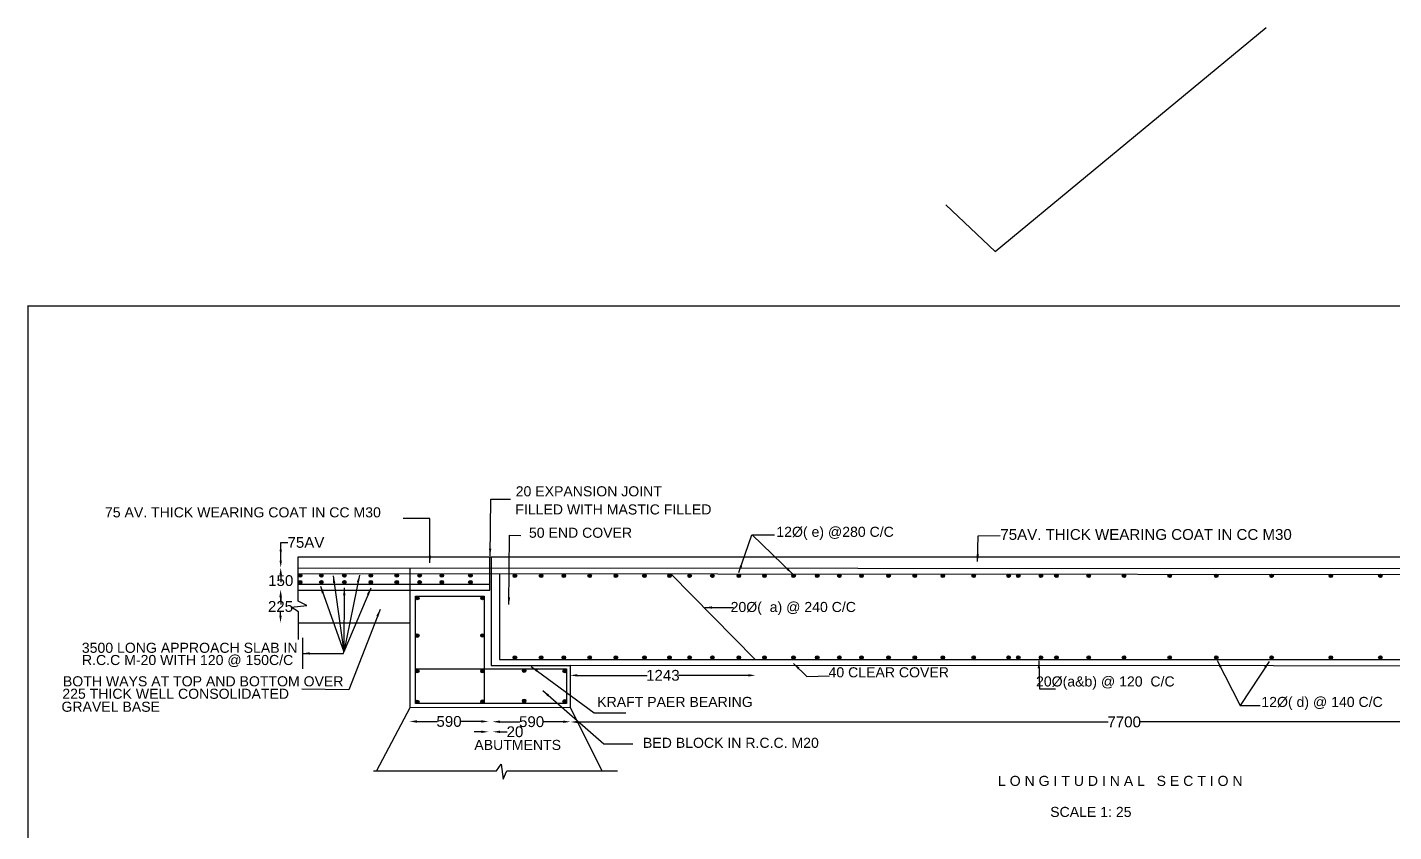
# Model space of a CAD drawing. Header units: inches. Extents: x 123027 to 137943, y -57848 to -45257.
# Drawn here: x 123027 to 132524, y -50845 to -45257 of the extents above; entities that cross this region are included whole.
import ezdxf

# ---------------------------------------------------------------- set-up
doc = ezdxf.new("R2010")
doc.units = ezdxf.units.IN
doc.header["$MEASUREMENT"] = 0
doc.styles.get("Standard").update_dxf_attribs({"font": 'arial.ttf'})
doc.dimstyles.new('ST100', dxfattribs={"dimtxt": 75, "dimasz": 50, "dimexe": 0, "dimexo": 300, "dimgap": 0.09, "dimtad": 0, "dimtih": 1, "dimtoh": 1, "dimdec": 0, "dimzin": 0, "dimdsep": 46, "dimtxsty": 'Standard', "dimcen": 0, "dimse1": 1, "dimse2": 1, "dimadec": 0, "dimazin": 0, "dimtfac": 1, "dimtdec": 0, "dimtofl": 0, "dimtmove": 0, "dimatfit": 3, "dimfxl": 2000, "dimtolj": 1, "dimtzin": 0, "dimarcsym": 0})

# ---------------------------------------------------------------- blocks, each defined once
blk = doc.blocks.new('*D7')
at = {"color": 0, "lineweight": -2, "transparency": 16777216}
for p, q in [((124788.1, -48961.4), (124788.1, -48911.4)), ((124788.1, -49217.3), (124788.1, -49267.3))]:
    blk.add_line(p, q, dxfattribs=at)
at = {"color": 0, "transparency": 16777216}
for points in [[(124779.8, -48961.4), (124796.4, -48961.4), (124788.1, -49011.4)], [(124779.8, -49217.3), (124796.4, -49217.3), (124788.1, -49167.3)]]:
    blk.add_solid(points, dxfattribs=at)
at = {"layer": 'Defpoints', "color": 0, "transparency": 16777216}
for p in [(124909.9, -49011.4), (124788.1, -49167.3), (124909.9, -49167.3)]:
    blk.add_point(p, dxfattribs=at)
at = {"color": 0, "transparency": 16777216, "insert": (124788.1, -49101.3), "char_height": 75, "attachment_point": 5}
blk.add_mtext('\\A1;150', dxfattribs=at)
blk = doc.blocks.new('*D8')
at = {"color": 0, "lineweight": -2, "transparency": 16777216}
for p, q in [((124788.1, -48886.1), (124788.1, -48836.1)), ((124788.1, -48836.1), (124838.1, -48836.1)), ((124788.1, -49061.4), (124788.1, -49111.4))]:
    blk.add_line(p, q, dxfattribs=at)
at = {"color": 0, "transparency": 16777216}
for points in [[(124779.8, -48886.1), (124796.4, -48886.1), (124788.1, -48936.1)], [(124779.8, -49061.4), (124796.4, -49061.4), (124788.1, -49011.4)]]:
    blk.add_solid(points, dxfattribs=at)
at = {"layer": 'Defpoints', "color": 0, "transparency": 16777216}
for p in [(124788.1, -48936.1), (124909.9, -48936.1), (124909.9, -49011.4)]:
    blk.add_point(p, dxfattribs=at)
at = {"color": 0, "transparency": 16777216, "insert": (124963.4, -48836.1), "char_height": 75, "attachment_point": 5}
blk.add_mtext('\\A1;75AV', dxfattribs=at)
blk = doc.blocks.new('*D9')
at = {"color": 0, "lineweight": -2, "transparency": 16777216}
for p, q in [((124786.7, -49217.3), (124786.7, -49242.7)), ((124786.7, -49344.9), (124786.7, -49319.5))]:
    blk.add_line(p, q, dxfattribs=at)
at = {"color": 0, "transparency": 16777216}
for points in [[(124778.4, -49217.3), (124795.1, -49217.3), (124786.7, -49167.3)], [(124778.4, -49344.9), (124795.1, -49344.9), (124786.7, -49394.9)]]:
    blk.add_solid(points, dxfattribs=at)
at = {"layer": 'Defpoints', "color": 0, "transparency": 16777216}
for p in [(124786.7, -49167.3), (124909.9, -49167.3), (124910.9, -49394.9)]:
    blk.add_point(p, dxfattribs=at)
at = {"color": 0, "transparency": 16777216, "insert": (124786.7, -49281.1), "char_height": 75, "attachment_point": 5}
blk.add_mtext('\\A1;225', dxfattribs=at)
blk = doc.blocks.new('*D10')
at = {"color": 0, "lineweight": -2, "transparency": 16777216}
for p, q in [((125734.2, -50079.8), (125875.1, -50079.8)), ((126181.6, -50079.8), (126040.7, -50079.8))]:
    blk.add_line(p, q, dxfattribs=at)
at = {"color": 0, "transparency": 16777216}
for points in [[(125734.2, -50071.4), (125734.2, -50088.1), (125684.2, -50079.8)], [(126181.6, -50071.4), (126181.6, -50088.1), (126231.6, -50079.8)]]:
    blk.add_solid(points, dxfattribs=at)
at = {"layer": 'Defpoints', "color": 0, "transparency": 16777216}
for p in [(125684.2, -50081.7), (126231.6, -50079.8), (126231.6, -50081.7)]:
    blk.add_point(p, dxfattribs=at)
at = {"color": 0, "transparency": 16777216, "insert": (125957.9, -50079.8), "char_height": 75, "attachment_point": 5}
blk.add_mtext('\\A1;590', dxfattribs=at)
blk = doc.blocks.new('*D11')
at = {"color": 0, "lineweight": -2, "transparency": 16777216}
for p, q in [((126182.9, -50151.6), (126132.9, -50151.6)), ((126312.1, -50151.6), (126362.1, -50151.6))]:
    blk.add_line(p, q, dxfattribs=at)
at = {"color": 0, "transparency": 16777216}
for points in [[(126182.9, -50143.2), (126182.9, -50159.9), (126232.9, -50151.6)], [(126312.1, -50143.2), (126312.1, -50159.9), (126262.1, -50151.6)]]:
    blk.add_solid(points, dxfattribs=at)
at = {"layer": 'Defpoints', "color": 0, "transparency": 16777216}
for p in [(126232.9, -50150.6), (126262.1, -50150.6), (126262.1, -50151.6)]:
    blk.add_point(p, dxfattribs=at)
at = {"color": 0, "transparency": 16777216, "insert": (126416.4, -50151.6), "char_height": 75, "attachment_point": 5}
blk.add_mtext('\\A1;20', dxfattribs=at)
blk = doc.blocks.new('*D12')
at = {"color": 0, "lineweight": -2, "transparency": 16777216}
for p, q in [((126311.1, -50081.7), (126449.1, -50081.7)), ((126752.6, -50081.7), (126614.7, -50081.7))]:
    blk.add_line(p, q, dxfattribs=at)
at = {"color": 0, "transparency": 16777216}
for points in [[(126311.1, -50073.4), (126311.1, -50090), (126261.1, -50081.7)], [(126752.6, -50073.4), (126752.6, -50090), (126802.6, -50081.7)]]:
    blk.add_solid(points, dxfattribs=at)
at = {"layer": 'Defpoints', "color": 0, "transparency": 16777216}
for p in [(126261.1, -50080.9), (126802.6, -50080.9), (126802.6, -50081.7)]:
    blk.add_point(p, dxfattribs=at)
at = {"color": 0, "transparency": 16777216, "insert": (126531.9, -50081.7), "char_height": 75, "attachment_point": 5}
blk.add_mtext('\\A1;590', dxfattribs=at)
blk = doc.blocks.new('*D13')
at = {"color": 0, "lineweight": -2, "transparency": 16777216}
for p, q in [((126852.6, -50083.2), (130539.3, -50083.2)), ((134449.2, -50083.2), (130762.6, -50083.2))]:
    blk.add_line(p, q, dxfattribs=at)
at = {"color": 0, "transparency": 16777216}
for points in [[(126852.6, -50074.9), (126852.6, -50091.5), (126802.6, -50083.2)], [(134449.2, -50074.9), (134449.2, -50091.5), (134499.2, -50083.2)]]:
    blk.add_solid(points, dxfattribs=at)
at = {"layer": 'Defpoints', "color": 0, "transparency": 16777216}
for p in [(126802.6, -50081.7), (134499.2, -50081.7), (134499.2, -50083.2)]:
    blk.add_point(p, dxfattribs=at)
at = {"color": 0, "transparency": 16777216, "insert": (130650.9, -50083.2), "char_height": 75, "attachment_point": 5}
blk.add_mtext('\\A1;7700', dxfattribs=at)
blk = doc.blocks.new('*D19')
at = {"color": 0, "lineweight": -2, "transparency": 16777216}
for p, q in [((126850.1, -49759.4), (127335.8, -49759.4)), ((128038.5, -49759.4), (127552.9, -49759.4))]:
    blk.add_line(p, q, dxfattribs=at)
at = {"color": 0, "transparency": 16777216}
for points in [[(126850.1, -49751.1), (126850.1, -49767.8), (126800.1, -49759.4)], [(128038.5, -49751.1), (128038.5, -49767.8), (128088.5, -49759.4)]]:
    blk.add_solid(points, dxfattribs=at)
at = {"layer": 'Defpoints', "color": 0, "transparency": 16777216}
for p in [(126800.1, -49763.8), (128088.5, -49759.4), (128088.5, -49763.8)]:
    blk.add_point(p, dxfattribs=at)
at = {"color": 0, "transparency": 16777216, "insert": (127444.3, -49759.4), "char_height": 75, "attachment_point": 5}
blk.add_mtext('\\A1;1243', dxfattribs=at)

msp = doc.modelspace()

# ---------------------------------------------------------------- hatches: boundary and pattern name
h = msp.add_hatch(color=256)
edge = h.paths.add_edge_path()
edge.add_arc((124922.7, -49065.5), 12.5, 0, 360)
h = msp.add_hatch(color=256)
edge = h.paths.add_edge_path()
edge.add_arc((124922.7, -49112), 12.5, 0, 360)
h = msp.add_hatch(color=256)
edge = h.paths.add_edge_path()
edge.add_arc((125070.5, -49065.5), 12.5, 0, 360)
h = msp.add_hatch(color=256)
edge = h.paths.add_edge_path()
edge.add_arc((125070.5, -49112), 12.5, 0, 360)
h = msp.add_hatch(color=256)
edge = h.paths.add_edge_path()
edge.add_arc((125230.4, -49065.5), 12.5, 0, 360)
h = msp.add_hatch(color=256)
edge = h.paths.add_edge_path()
edge.add_arc((125230.4, -49112), 12.5, 0, 360)
h = msp.add_hatch(color=256)
edge = h.paths.add_edge_path()
edge.add_arc((125414.6, -49065.5), 12.5, 0, 360)
h = msp.add_hatch(color=256)
edge = h.paths.add_edge_path()
edge.add_arc((125414.6, -49112), 12.5, 0, 360)
h = msp.add_hatch(color=256)
edge = h.paths.add_edge_path()
edge.add_arc((125594.7, -49065.5), 12.5, 0, 360)
h = msp.add_hatch(color=256)
edge = h.paths.add_edge_path()
edge.add_arc((125594.7, -49112), 12.5, 0, 360)
h = msp.add_hatch(color=256)
edge = h.paths.add_edge_path()
edge.add_arc((125753.7, -49065.5), 12.5, 0, 360)
h = msp.add_hatch(color=256)
edge = h.paths.add_edge_path()
edge.add_arc((125753.7, -49112), 12.5, 0, 360)
h = msp.add_hatch(color=256)
edge = h.paths.add_edge_path()
edge.add_arc((125907.9, -49065.5), 12.5, 0, 360)
h = msp.add_hatch(color=256)
edge = h.paths.add_edge_path()
edge.add_arc((125907.9, -49112), 12.5, 0, 360)
h = msp.add_hatch(color=256)
edge = h.paths.add_edge_path()
edge.add_arc((126106.9, -49065.5), 12.5, 0, 360)
h = msp.add_hatch(color=256)
edge = h.paths.add_edge_path()
edge.add_arc((126106.9, -49112), 12.5, 0, 360)
h = msp.add_hatch(color=256)
edge = h.paths.add_edge_path()
edge.add_arc((126415.7, -49067.7), 12.5, 0, 360)
h = msp.add_hatch(color=256)
edge = h.paths.add_edge_path()
edge.add_arc((126597.9, -49067.7), 12.5, 0, 360)
h = msp.add_hatch(color=256)
edge = h.paths.add_edge_path()
edge.add_arc((126755.7, -49067.7), 12.5, 0, 360)
h = msp.add_hatch(color=256)
edge = h.paths.add_edge_path()
edge.add_arc((126935.8, -49067.7), 12.5, 0, 360)
h = msp.add_hatch(color=256)
edge = h.paths.add_edge_path()
edge.add_arc((127118, -49067.7), 12.5, 0, 360)
h = msp.add_hatch(color=256)
edge = h.paths.add_edge_path()
edge.add_arc((127316.3, -49067.7), 12.5, 0, 360)
h = msp.add_hatch(color=256)
edge = h.paths.add_edge_path()
edge.add_arc((127490.3, -49067.7), 12.5, 0, 360)
h = msp.add_hatch(color=256)
edge = h.paths.add_edge_path()
edge.add_arc((127630.5, -49067.7), 12.5, 0, 360)
h = msp.add_hatch(color=256)
edge = h.paths.add_edge_path()
edge.add_arc((127788.3, -49067.7), 12.5, 0, 360)
h = msp.add_hatch(color=256)
edge = h.paths.add_edge_path()
edge.add_arc((127972.5, -49067.7), 12.5, 0, 360)
h = msp.add_hatch(color=256)
edge = h.paths.add_edge_path()
edge.add_arc((128150.6, -49067.7), 12.5, 0, 360)
h = msp.add_hatch(color=256)
edge = h.paths.add_edge_path()
edge.add_arc((128353, -49067.7), 12.5, 0, 360)
h = msp.add_hatch(color=256)
edge = h.paths.add_edge_path()
edge.add_arc((128517.3, -49067.7), 12.5, 0, 360)
h = msp.add_hatch(color=256)
edge = h.paths.add_edge_path()
edge.add_arc((128671.2, -49067.7), 12.5, 0, 360)
h = msp.add_hatch(color=256)
edge = h.paths.add_edge_path()
edge.add_arc((128825, -49067.7), 12.5, 0, 360)
h = msp.add_hatch(color=256)
edge = h.paths.add_edge_path()
edge.add_arc((129013.2, -49067.7), 12.5, 0, 360)
h = msp.add_hatch(color=256)
edge = h.paths.add_edge_path()
edge.add_arc((129195.3, -49067.7), 12.5, 0, 360)
h = msp.add_hatch(color=256)
edge = h.paths.add_edge_path()
edge.add_arc((129390.6, -49067.7), 12.5, 0, 360)
h = msp.add_hatch(color=256)
edge = h.paths.add_edge_path()
edge.add_arc((129605.1, -49067.7), 12.5, 0, 360)
h = msp.add_hatch(color=256)
edge = h.paths.add_edge_path()
edge.add_arc((129848, -49067.7), 12.5, 0, 360)
h = msp.add_hatch(color=256)
edge = h.paths.add_edge_path()
edge.add_arc((129914.8, -49067.7), 12.5, 0, 360)
h = msp.add_hatch(color=256)
edge = h.paths.add_edge_path()
edge.add_arc((130072.6, -49067.7), 12.5, 0, 360)
h = msp.add_hatch(color=256)
edge = h.paths.add_edge_path()
edge.add_arc((130179.9, -49067.7), 12.5, 0, 360)
h = msp.add_hatch(color=256)
edge = h.paths.add_edge_path()
edge.add_arc((130404.5, -49067.7), 12.5, 0, 360)
h = msp.add_hatch(color=256)
edge = h.paths.add_edge_path()
edge.add_arc((130649.8, -49067.7), 12.5, 0, 360)
h = msp.add_hatch(color=256)
edge = h.paths.add_edge_path()
edge.add_arc((130967.5, -49067.7), 12.5, 0, 360)
h = msp.add_hatch(color=256)
edge = h.paths.add_edge_path()
edge.add_arc((131291.3, -49067.7), 12.5, 0, 360)
h = msp.add_hatch(color=256)
edge = h.paths.add_edge_path()
edge.add_arc((131675.9, -49067.7), 12.5, 0, 360)
h = msp.add_hatch(color=256)
edge = h.paths.add_edge_path()
edge.add_arc((132087.6, -49067.7), 12.5, 0, 360)
h = msp.add_hatch(color=256)
edge = h.paths.add_edge_path()
edge.add_arc((132431.7, -49067.7), 12.5, 0, 360)
h = msp.add_hatch(color=256)
edge = h.paths.add_edge_path()
edge.add_arc((125737.6, -49222.2), 12.5, 0, 360)
h = msp.add_hatch(color=256)
edge = h.paths.add_edge_path()
edge.add_arc((126190.4, -49221.9), 12.5, 0, 360)
h = msp.add_hatch(color=256)
edge = h.paths.add_edge_path()
edge.add_arc((125737.6, -49482.7), 12.5, 0, 360)
h = msp.add_hatch(color=256)
edge = h.paths.add_edge_path()
edge.add_arc((126190.4, -49482.5), 12.5, 0, 360)
h = msp.add_hatch(color=256)
edge = h.paths.add_edge_path()
edge.add_arc((126415.7, -49635.3), 12.5, 0, 360)
h = msp.add_hatch(color=256)
edge = h.paths.add_edge_path()
edge.add_arc((126597.9, -49635.3), 12.5, 0, 360)
h = msp.add_hatch(color=256)
edge = h.paths.add_edge_path()
edge.add_arc((126755.7, -49635.3), 12.5, 0, 360)
h = msp.add_hatch(color=256)
edge = h.paths.add_edge_path()
edge.add_arc((126935.8, -49635.3), 12.5, 0, 360)
h = msp.add_hatch(color=256)
edge = h.paths.add_edge_path()
edge.add_arc((127118, -49635.3), 12.5, 0, 360)
h = msp.add_hatch(color=256)
edge = h.paths.add_edge_path()
edge.add_arc((127316.3, -49635.3), 12.5, 0, 360)
h = msp.add_hatch(color=256)
edge = h.paths.add_edge_path()
edge.add_arc((127490.3, -49635.3), 12.5, 0, 360)
h = msp.add_hatch(color=256)
edge = h.paths.add_edge_path()
edge.add_arc((127630.5, -49635.3), 12.5, 0, 360)
h = msp.add_hatch(color=256)
edge = h.paths.add_edge_path()
edge.add_arc((127788.3, -49635.3), 12.5, 0, 360)
h = msp.add_hatch(color=256)
edge = h.paths.add_edge_path()
edge.add_arc((127972.5, -49635.3), 12.5, 0, 360)
h = msp.add_hatch(color=256)
edge = h.paths.add_edge_path()
edge.add_arc((128150.6, -49635.3), 12.5, 0, 360)
h = msp.add_hatch(color=256)
edge = h.paths.add_edge_path()
edge.add_arc((128353, -49635.3), 12.5, 0, 360)
h = msp.add_hatch(color=256)
edge = h.paths.add_edge_path()
edge.add_arc((128517.3, -49635.3), 12.5, 0, 360)
h = msp.add_hatch(color=256)
edge = h.paths.add_edge_path()
edge.add_arc((128671.2, -49635.3), 12.5, 0, 360)
h = msp.add_hatch(color=256)
edge = h.paths.add_edge_path()
edge.add_arc((128825, -49635.3), 12.5, 0, 360)
h = msp.add_hatch(color=256)
edge = h.paths.add_edge_path()
edge.add_arc((129013.2, -49635.3), 12.5, 0, 360)
h = msp.add_hatch(color=256)
edge = h.paths.add_edge_path()
edge.add_arc((129195.3, -49635.3), 12.5, 0, 360)
h = msp.add_hatch(color=256)
edge = h.paths.add_edge_path()
edge.add_arc((129390.6, -49635.3), 12.5, 0, 360)
h = msp.add_hatch(color=256)
edge = h.paths.add_edge_path()
edge.add_arc((129605.1, -49635.3), 12.5, 0, 360)
h = msp.add_hatch(color=256)
edge = h.paths.add_edge_path()
edge.add_arc((129848, -49635.3), 12.5, 0, 360)
h = msp.add_hatch(color=256)
edge = h.paths.add_edge_path()
edge.add_arc((129914.8, -49635.3), 12.5, 0, 360)
h = msp.add_hatch(color=256)
edge = h.paths.add_edge_path()
edge.add_arc((130072.6, -49635.3), 12.5, 0, 360)
h = msp.add_hatch(color=256)
edge = h.paths.add_edge_path()
edge.add_arc((130179.9, -49635.3), 12.5, 0, 360)
h = msp.add_hatch(color=256)
edge = h.paths.add_edge_path()
edge.add_arc((130404.5, -49635.3), 12.5, 0, 360)
h = msp.add_hatch(color=256)
edge = h.paths.add_edge_path()
edge.add_arc((130649.8, -49635.3), 12.5, 0, 360)
h = msp.add_hatch(color=256)
edge = h.paths.add_edge_path()
edge.add_arc((130967.5, -49635.3), 12.5, 0, 360)
h = msp.add_hatch(color=256)
edge = h.paths.add_edge_path()
edge.add_arc((131291.3, -49635.3), 12.5, 0, 360)
h = msp.add_hatch(color=256)
edge = h.paths.add_edge_path()
edge.add_arc((131675.9, -49635.3), 12.5, 0, 360)
h = msp.add_hatch(color=256)
edge = h.paths.add_edge_path()
edge.add_arc((132087.6, -49635.3), 12.5, 0, 360)
h = msp.add_hatch(color=256)
edge = h.paths.add_edge_path()
edge.add_arc((132431.7, -49635.3), 12.5, 0, 360)
h = msp.add_hatch(color=256)
edge = h.paths.add_edge_path()
edge.add_arc((125737.6, -49730), 12.5, 0, 360)
h = msp.add_hatch(color=256)
edge = h.paths.add_edge_path()
edge.add_arc((126190.4, -49729.7), 12.5, 0, 360)
h = msp.add_hatch(color=256)
edge = h.paths.add_edge_path()
edge.add_arc((126480.1, -49726.3), 12.5, 0, 360)
h = msp.add_hatch(color=256)
edge = h.paths.add_edge_path()
edge.add_arc((126761.8, -49729.7), 12.5, 0, 360)
h = msp.add_hatch(color=256)
edge = h.paths.add_edge_path()
edge.add_arc((125737.6, -49943.3), 12.5, 0, 360)
h = msp.add_hatch(color=256)
edge = h.paths.add_edge_path()
edge.add_arc((126190.4, -49943), 12.5, 0, 360)
h = msp.add_hatch(color=256)
edge = h.paths.add_edge_path()
edge.add_arc((126480.1, -49937), 12.5, 0, 360)
h = msp.add_hatch(color=256)
edge = h.paths.add_edge_path()
edge.add_arc((126761.8, -49940.4), 12.5, 0, 360)

# ---------------------------------------------------------------- linework, layer by layer
for points in [[(129411.9, -46488.8), (129754.5, -46814), (131638.8, -45256.5)], [(124910.9, -49510), (124910.9, -49318.9), (124861.1, -49286.1), (124969.8, -49273.5), (124909.9, -49242.9), (124909.9, -48936.1)], [(124909.9, -48936.1), (136579.6, -48936.1)], [(124909.9, -49124.7), (126241.8, -49124.7), (126241.8, -48936.1)], [(126251.6, -48936.1), (126251.6, -49691.8), (126800.1, -49691.8), (126800.1, -49982.5), (125685.4, -49985.7)], [(124909.9, -49011.4), (136579.6, -49018.4)], [(124909.9, -49052.7), (136579.6, -49060.3)], [(125685.4, -49011.8), (125685.4, -49985.7), (125454.8, -50423.6)], [(126307.7, -49053.6), (126307.7, -49648.6), (136578.4, -49648.6)], [(127498.9, -49054.4), (128085.1, -49648.6)], [(124909.9, -49167.3), (126241.8, -49167.3), (126241.8, -49124.7)], [(124910.9, -49394.9), (125685.4, -49394.9)], [(124938.7, -49499.3), (124938.7, -49714.6)], [(136578.4, -49695.3), (126800.1, -49691.8)], [(126800.1, -49982.5), (127020.3, -50420.6)], [(127034.8, -50235.4), (127234.7, -50235.5)], [(125432.6, -50423.6), (126287.5, -50423.6), (126319.8, -50375.8), (126334.7, -50480.9), (126360.3, -50421.8), (127128.3, -50421.8)]]:
    msp.add_lwpolyline(points)
at = {"const_width": 10}
msp.add_lwpolyline([(123031.7, -47193.1), (137881.3, -47193.1), (137881.3, -57843.2), (123031.7, -57843.2)], close=True, dxfattribs=at)
for points in [[(125725.3, -49208.9), (126203.3, -49208.9), (126203.3, -49955.7), (125725.3, -49955.7)], [(125725.3, -49714.8), (126773.9, -49714.8), (126773.9, -49954.3), (125725.3, -49954.3)]]:
    msp.add_lwpolyline(points, close=True)
for centre in [(124922.7, -49065.5), (124922.7, -49112), (125070.5, -49065.5), (125070.5, -49112), (125230.4, -49065.5), (125230.4, -49112), (125414.6, -49065.5), (125414.6, -49112), (125594.7, -49065.5), (125594.7, -49112), (125753.7, -49065.5), (125753.7, -49112), (125907.9, -49065.5), (125907.9, -49112), (126106.9, -49065.5), (126106.9, -49112), (126415.7, -49067.7), (126597.9, -49067.7), (126755.7, -49067.7), (126935.8, -49067.7), (127118, -49067.7), (127316.3, -49067.7), (127490.3, -49067.7), (127630.5, -49067.7), (127788.3, -49067.7), (127972.5, -49067.7), (128150.6, -49067.7), (128353, -49067.7), (128517.3, -49067.7), (128671.2, -49067.7), (128825, -49067.7), (129013.2, -49067.7), (129195.3, -49067.7), (129390.6, -49067.7), (129605.1, -49067.7), (129848, -49067.7), (129914.8, -49067.7), (130072.6, -49067.7), (130179.9, -49067.7), (130404.5, -49067.7), (130649.8, -49067.7), (130967.5, -49067.7), (131291.3, -49067.7), (131675.9, -49067.7), (132087.6, -49067.7), (132431.7, -49067.7), (125737.6, -49222.2), (126190.4, -49221.9), (125737.6, -49482.7), (126190.4, -49482.5), (126415.7, -49635.3), (126597.9, -49635.3), (126755.7, -49635.3), (126935.8, -49635.3), (127118, -49635.3), (127316.3, -49635.3), (127490.3, -49635.3), (127630.5, -49635.3), (127788.3, -49635.3), (127972.5, -49635.3), (128150.6, -49635.3), (128353, -49635.3), (128517.3, -49635.3), (128671.2, -49635.3), (128825, -49635.3), (129013.2, -49635.3), (129195.3, -49635.3), (129390.6, -49635.3), (129605.1, -49635.3), (129848, -49635.3), (129914.8, -49635.3), (130072.6, -49635.3), (130179.9, -49635.3), (130404.5, -49635.3), (130649.8, -49635.3), (130967.5, -49635.3), (131291.3, -49635.3), (131675.9, -49635.3), (132087.6, -49635.3), (132431.7, -49635.3), (125737.6, -49730), (126190.4, -49729.7), (126480.1, -49726.3), (126761.8, -49729.7), (125737.6, -49943.3), (126190.4, -49943), (126480.1, -49937), (126761.8, -49940.4)]:
    msp.add_circle(centre, 12.5)

# ---------------------------------------------------------------- texts
for s, height, p in [(' 20 EXPANSION JOINT', 70, (126394.3, -48515.4)), ('  75 AV. THICK WEARING COAT IN CC M30', 70, (123511.9, -48661.6)), (' FILLED WITH MASTIC FILLED', 70, (126391.5, -48641.4)), ('  50 END COVER', 70, (126459.1, -48803.4)), (' 12Ø( e) @280 C/C', 70, (128206, -48797)), ('75AV. THICK WEARING COAT IN CC M30', 75, (129790.3, -48817.9)), ('20Ø(  a) @ 240 C/C', 70, (127915.4, -49319.2)), (' 3500 LONG APPROACH SLAB IN ', 70, (123378.3, -49602.8)), (' R.C.C M-20 WITH 120 @ 150C/C', 70, (123379.4, -49687.6)), (' BOTH WAYS AT TOP AND BOTTOM OVER', 70, (123246.9, -49835.6)), (' 40 CLEAR COVER', 70, (128568.7, -49773.1)), ('  20Ø(a&b) @ 120  C/C', 70, (129984, -49836.6)), ('  225 THICK WELL CONSOLIDATED', 70, (123215.6, -49922.2)), ('   GRAVEL BASE', 70, (123182.5, -50012.4)), ('     KRAFT PAER BEARING', 70, (126852.1, -49978.9)), (' 12Ø( d) @ 140 C/C', 70, (131577.3, -49979)), (' ABUTMENTS', 70, (126106.6, -50277.7)), (' BED BLOCK IN R.C.C. M20', 70, (127278.8, -50263)), (' L O N G I T U D I N A L   S E C T I O N', 70, (129746.5, -50527.6)), (' SCALE 1: 25', 70, (130109.5, -50743.2))]:
    msp.add_text(s, height=height).set_placement(p)

# ---------------------------------------------------------------- dimensions: what is measured, and where the dimension line sits
for base, p1, p2, text, picture, middle in [((124788.1, -48936.1), (124909.9, -49011.4), (124909.9, -48936.1), '75AV', '*D8', (124963.4, -48836.1)), ((124786.7, -49167.3), (124910.9, -49394.9), (124909.9, -49167.3), '225', '*D9', (124786.7, -49281.1))]:
    dim = msp.add_linear_dim(base=base, p1=p1, p2=p2, angle=90, text=text, dimstyle='ST100')
    dim.commit()
    dim.dimension.update_dxf_attribs({"geometry": picture, "text_midpoint": middle})
dim = msp.add_linear_dim(base=(124788.1, -49167.3), p1=(124909.9, -49011.4), p2=(124909.9, -49167.3), angle=90, text='150', dimstyle='ST100')
dim.commit()
dim.dimension.update_dxf_attribs({"geometry": '*D7', "text_midpoint": (124788.1, -49101.3), "dimtype": 160})
for base, p1, p2, text, picture, middle in [((128088.5, -49759.4), (126800.1, -49763.8), (128088.5, -49763.8), '1243', '*D19', (127444.3, -49759.4)), ((126231.6, -50079.8), (125684.2, -50081.7), (126231.6, -50081.7), '590', '*D10', (125957.9, -50079.8)), ((126802.6, -50081.7), (126261.1, -50080.9), (126802.6, -50080.9), '590', '*D12', (126531.9, -50081.7)), ((134499.2, -50083.2), (126802.6, -50081.7), (134499.2, -50081.7), '7700', '*D13', (130650.9, -50083.2)), ((126262.1, -50151.6), (126232.9, -50150.6), (126262.1, -50150.6), '20', '*D11', (126416.4, -50151.6))]:
    dim = msp.add_linear_dim(base=base, p1=p1, p2=p2, text=text, dimstyle='ST100')
    dim.commit()
    dim.dimension.update_dxf_attribs({"geometry": picture, "text_midpoint": middle})

# ---------------------------------------------------------------- leaders
for points in [[(126243.2, -48929.8), (126247.5, -48534.2), (126384.4, -48534.2)], [(125825.3, -48977.6), (125825.3, -48670.1), (125638.7, -48670.1)], [(126374.1, -49267.5), (126379.2, -48786), (126457.8, -48787.4)], [(127971.7, -49045.4), (128063.8, -48782.7), (128220.8, -48782)], [(128344.6, -49053.8), (128064.5, -48783.2)], [(129632.1, -48968.6), (129636.7, -48789), (129787.8, -48786.7)], [(125152.7, -49067.3), (125225.8, -49594.8)], [(125334.9, -49064.1), (125225.8, -49594.8)], [(125064.3, -49140.3), (125225.8, -49594.8)], [(125230.1, -49152.3), (125225.8, -49594.8)], [(125413.4, -49153.4), (125225.8, -49594.8)], [(127735.8, -49287.7), (127935.8, -49288.8)], [(125478.3, -49301.9), (125261.8, -49860.2), (124935.1, -49854.8)], [(124938.7, -49607), (125224, -49607), (125225.8, -49594.8)], [(130057, -49659.5), (130061.7, -49852), (130172.7, -49853.9)], [(131297.9, -49656.3), (131457.4, -49968.6), (131595.7, -49969.7)], [(131658.8, -49662.6), (131461, -49962.5), (131457.9, -49968.1)], [(126529.1, -49698.4), (126967.4, -50019.6), (127187.8, -50019.6)], [(128353.3, -49676.3), (128444.8, -49767.7), (128602.3, -49763.4)], [(126609.8, -49865.6), (127034.8, -50235.4)]]:
    msp.add_leader(points, dimstyle='ST100', override={"dimgap": 0.09, "dimtad": 0})

doc.saveas('drawing.dxf')
